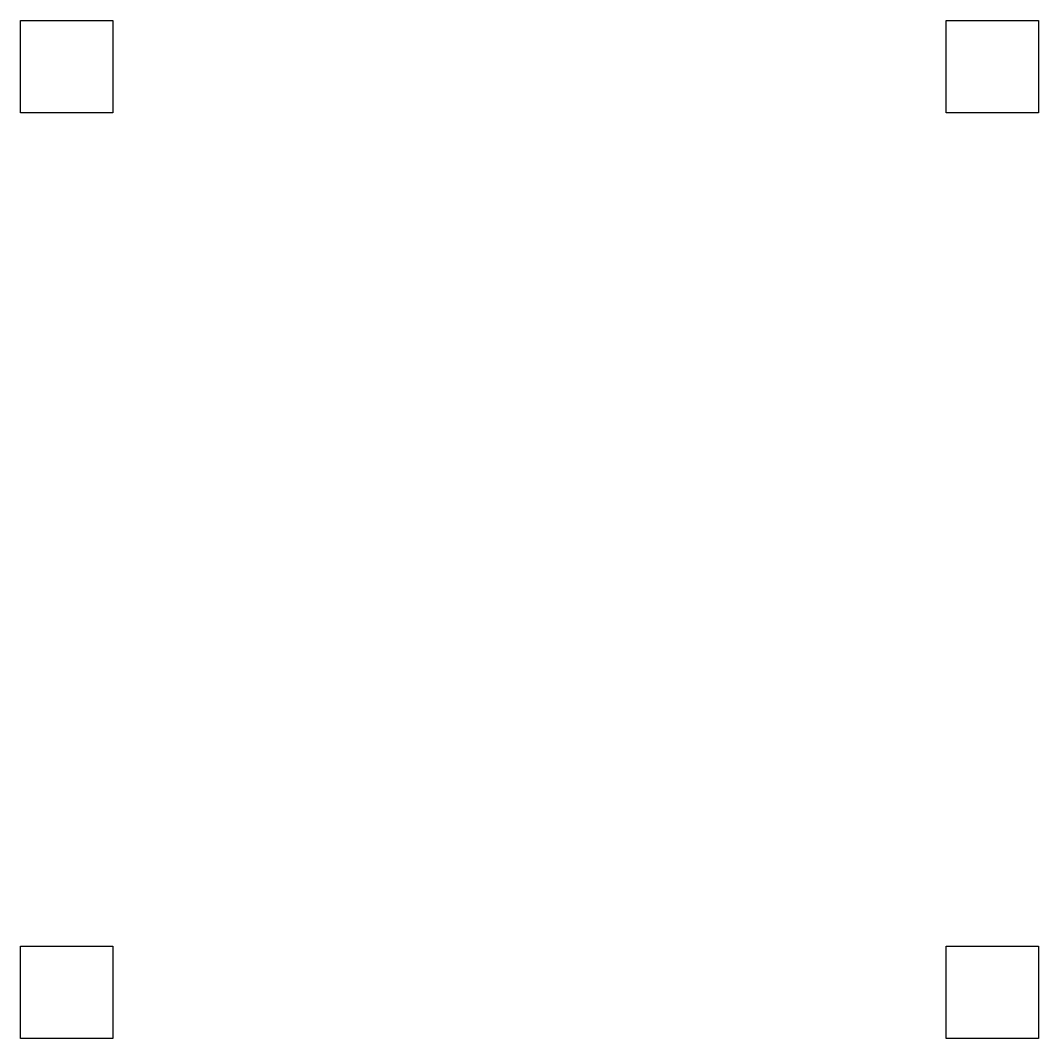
# Model space of a CAD drawing. Extents: x -2.2 to 2.2, y -2.2 to 2.2.
import ezdxf

# ---------------------------------------------------------------- set-up
doc = ezdxf.new("R2010")
doc.units = 0
doc.layers.add('L1D0', color=1, linetype='CONTINUOUS')

msp = doc.modelspace()

# ---------------------------------------------------------------- linework, layer by layer
at = {"layer": 'L1D0'}
for points in [[(-2.2, 1.8), (-2.2, 2.2), (-1.8, 2.2), (-1.8, 1.8)], [(1.8, 1.8), (1.8, 2.2), (2.2, 2.2), (2.2, 1.8)], [(-2.2, -2.2), (-2.2, -1.8), (-1.8, -1.8), (-1.8, -2.2)], [(1.8, -2.2), (1.8, -1.8), (2.2, -1.8), (2.2, -2.2)]]:
    msp.add_lwpolyline(points, close=True, dxfattribs=at)

doc.saveas('drawing.dxf')
